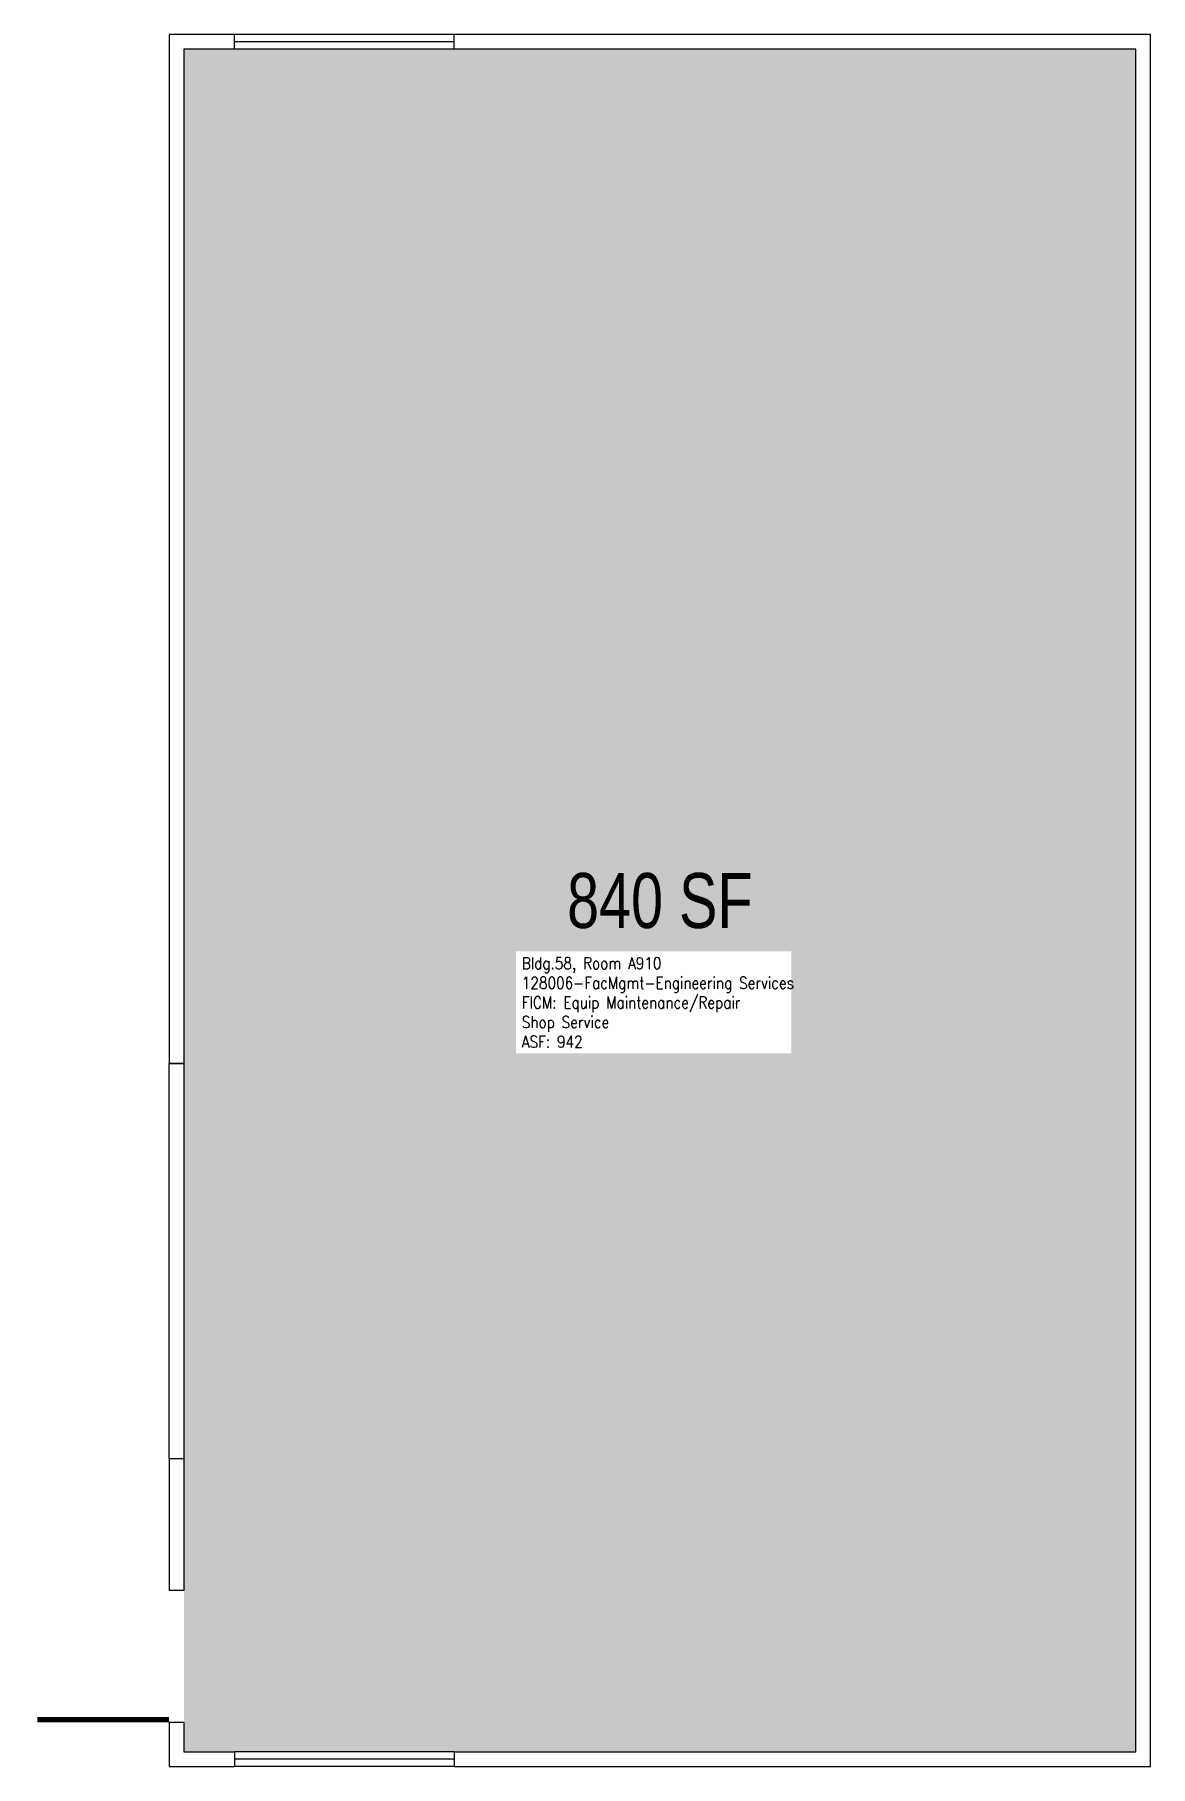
# Model space of a CAD drawing. Header units: inches. Extents: x -37 to 268, y 0 to 473.
import ezdxf
from ezdxf.enums import TextEntityAlignment as Align

# ---------------------------------------------------------------- set-up
doc = ezdxf.new("R2010")
doc.units = ezdxf.units.IN
doc.header["$LTSCALE"] = 100
doc.header["$MEASUREMENT"] = 0
for name, color, linetype in [('A-DOOR', 2, 'CONTINUOUS'), ('A-GLAZ', 1, 'CONTINUOUS'), ('A-GLAZ-SILL', 2, 'CONTINUOUS'), ('A-IDEN-RNUM', 7, 'CONTINUOUS'), ('A-IDEN-SNUM', 4, 'CONTINUOUS'), ('A-IDEN-VNUM', 4, 'CONTINUOUS'), ('A-WALL', 5, 'CONTINUOUS'), ('AREA-TEXT', 3, 'CONTINUOUS'), ('Rooms-Category-Color', 7, 'CONTINUOUS'), ('Rooms-College-Color', 7, 'CONTINUOUS'), ('Rooms-Department-Color', 7, 'CONTINUOUS'), ('Rooms-Division-Color', 7, 'CONTINUOUS'), ('Rooms-Information', 7, 'CONTINUOUS')]:
    doc.layers.add(name, color=color, linetype=linetype)
doc.styles.add('AREA', font='arial.ttf', dxfattribs={"width": 0.75, "height": 15})
doc.styles.add('ROOMSNUMBER', font='TXT.shx', dxfattribs={"height": 0.03})
doc.styles.add('ROOMVNUMBER', font='simplex.shx', dxfattribs={"width": 0.85})

msp = doc.modelspace()

# ---------------------------------------------------------------- hatches: boundary and pattern name
at = {"layer": 'Rooms-Category-Color', "true_color": 0xe3c5e1}
msp.add_hatch(color=254, dxfattribs=at).paths.add_polyline_path([(4, 4), (264, 4), (264, 469), (4, 469)])
at = {"layer": 'Rooms-College-Color', "true_color": 0x80bc67}
msp.add_hatch(color=83, dxfattribs=at).paths.add_polyline_path([(4, 4), (264, 4), (264, 469), (4, 469)])
at = {"layer": 'Rooms-Department-Color', "true_color": 0x80bc67}
msp.add_hatch(color=83, dxfattribs=at).paths.add_polyline_path([(4, 4), (264, 4), (264, 469), (4, 469)])
at = {"layer": 'Rooms-Division-Color', "true_color": 0x80bc67}
msp.add_hatch(color=83, dxfattribs=at).paths.add_polyline_path([(4, 4), (264, 4), (264, 469), (4, 469)])

# ---------------------------------------------------------------- linework, layer by layer
at = {"layer": 'A-DOOR'}
msp.add_lwpolyline([(3.97, 84), (0, 84), (0, 192), (3.97, 192)], close=True, dxfattribs=at)
msp.add_lwpolyline([(-0.03, 12.75, 1.5, 1.5, 0), (-36.03, 12.75, 0, 0, 0), (-36.03, 12, 0, 0, -0.414214), (-0.03, 48, 0, 0, -0.414214)], format="xyseb", dxfattribs=at)
at = {"layer": 'A-GLAZ'}
for p, q in [((77.82, 471), (17.82, 471)), ((77.82, 2), (17.82, 2))]:
    msp.add_line(p, q, dxfattribs=at)
at = {"layer": 'A-GLAZ-SILL'}
for p, q in [((77.82, 473), (17.82, 473)), ((77.82, 469), (17.82, 469)), ((77.82, 4), (17.82, 4)), ((77.82, 0), (17.82, 0))]:
    msp.add_line(p, q, dxfattribs=at)
at = {"layer": 'A-WALL'}
for p, q in [((17.82, 469), (17.82, 473)), ((77.82, 469), (77.82, 473)), ((4, 192), (0, 192)), ((4, 84), (0, 84)), ((4, 48), (0, 48)), ((4, 12), (0, 12)), ((17.82, 4), (17.82, 0)), ((77.82, 4), (77.82, 0))]:
    msp.add_line(p, q, dxfattribs=at)
for points in [[(17.82, 473), (0, 473), (0, 192)], [(17.82, 469), (4, 469), (4, 192)], [(77.82, 0), (268, 0), (268, 473), (77.82, 473)], [(77.82, 4), (264, 4), (264, 469), (77.82, 469)], [(0, 84), (0, 48)], [(4, 84), (4, 48)], [(0, 12), (0, 0), (17.82, 0)], [(4, 12), (4, 4), (17.82, 4)]]:
    msp.add_lwpolyline(points, dxfattribs=at)

# ---------------------------------------------------------------- texts
at = {"layer": 'A-IDEN-RNUM', "style": 'ROOMSNUMBER', "width": 0.85}
msp.add_text('0910-00', height=1, dxfattribs=at).set_placement((130.89, 207.57), align=Align.MIDDLE)
at = {"layer": 'A-IDEN-SNUM', "style": 'ROOMSNUMBER', "width": 0.85}
msp.add_text('0580A91000', height=1, dxfattribs=at).set_placement((130.89, 207.57), align=Align.MIDDLE)
at = {"layer": 'A-IDEN-VNUM', "style": 'ROOMVNUMBER', "width": 0.85}
msp.add_text('058A', height=22.5, dxfattribs=at).set_placement((130.89, 207.57), align=Align.MIDDLE)
at = {"layer": 'AREA-TEXT', "style": 'AREA', "width": 0.75}
msp.add_text('840 SF', height=15, dxfattribs=at).set_placement((134, 236.5), align=Align.MIDDLE_CENTER)

# ---------------------------------------------------------------- next in the draw order: texts
at = {"layer": 'Rooms-Information', "insert": (96.29, 196.32), "char_height": 3.21429, "width": 72, "attachment_point": 7, "style": 'ROOMVNUMBER', "bg_fill": 3, "box_fill_scale": 1.5, "bg_fill_color": 256, "bg_fill_true_color": 13158600, "bg_fill_transparency": 0}
msp.add_mtext('Bldg.58, Room A910^M^J128006-FacMgmt-Engineering Services^M^JFICM: Equip Maintenance/Repair Shop Service^M^JASF: 942', dxfattribs=at)

doc.saveas('drawing.dxf')
